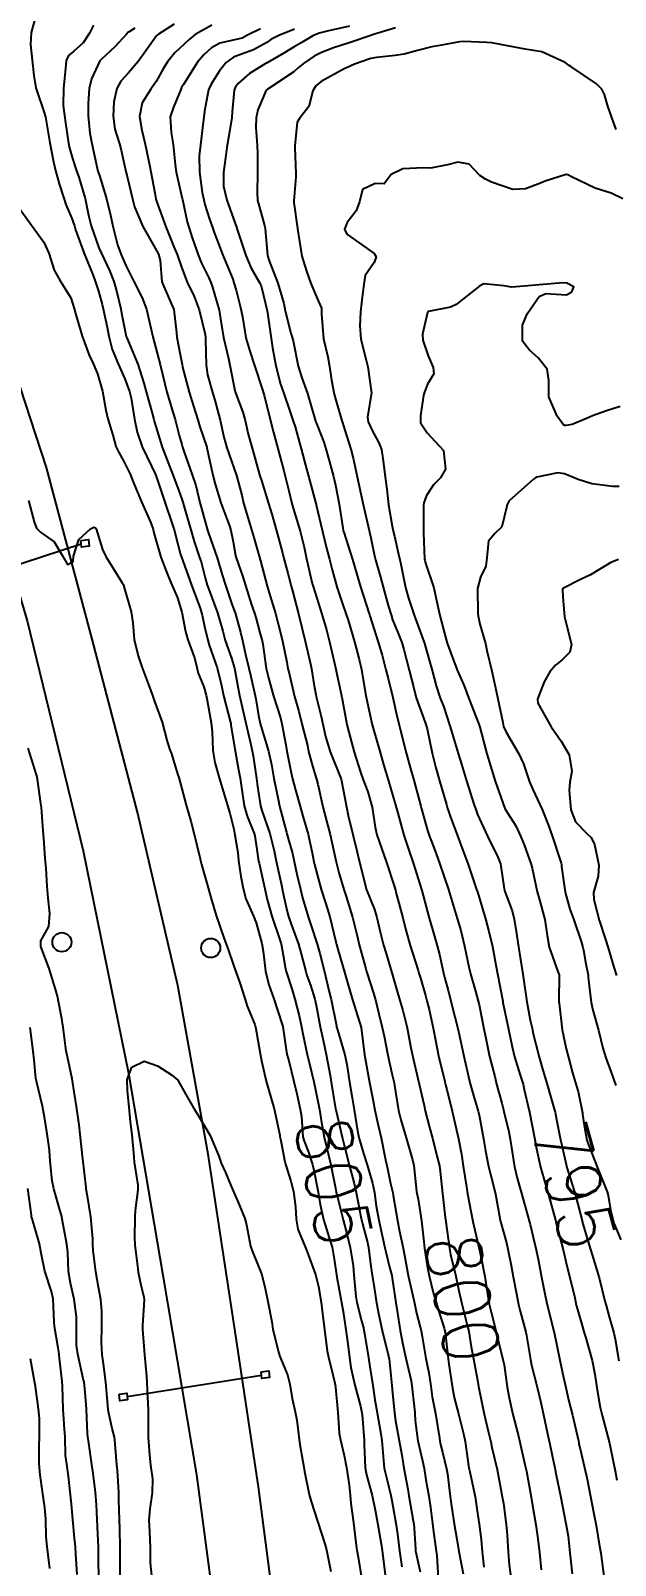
# Model space of a CAD drawing. Header units: metres. Extents: x 307586 to 320046, y 7427249 to 7434250.
# Drawn here: x 319338.3 to 319380.8, y 7428124.2 to 7428235.8 of the extents above; entities that cross this region are included whole.
import ezdxf
from ezdxf.enums import TextEntityAlignment as Align

# ---------------------------------------------------------------- set-up
doc = ezdxf.new("R2010")
doc.units = ezdxf.units.M
doc.header["$MEASUREMENT"] = 0
for name, color, linetype in [('Cotas', 45, 'Continuous'), ('Curvas de Nivel 1m', 11, 'Continuous'), ('Curvas de Nivel 5m', 15, 'Continuous'), ('Linha Férrea', 20, 'Continuous'), ('Portico', 45, 'Continuous'), ('Postes', 20, 'Continuous')]:
    doc.layers.add(name, color=color, linetype=linetype)
doc.styles.add('Style-STANDARD', font='STANDARD.shx')

msp = doc.modelspace()

# ---------------------------------------------------------------- linework, layer by layer
at = {"layer": 'Curvas de Nivel 1m', "flags": 128}
for points, elevation in [([(319342.86, 7428236.15), (319342.57, 7428235.56), (319342.12, 7428234.88), (319341.43, 7428234.26), (319341.05, 7428233.96), (319340.89, 7428233.58), (319340.84, 7428233), (319340.68, 7428231.58), (319340.65, 7428230.32), (319340.75, 7428229.58), (319340.84, 7428229.05), (319341.04, 7428227.57), (319341.09, 7428227.31), (319341.34, 7428226.47), (319341.63, 7428225.57), (319341.79, 7428225.1), (319342.25, 7428223.56), (319342.5, 7428222.35), (319342.7, 7428221.56), (319343.26, 7428219.98), (319343.45, 7428219.55), (319344.02, 7428218.32), (319344.34, 7428217.53), (319344.53, 7428216.84), (319344.86, 7428215.53), (319344.91, 7428215.23), (319345.19, 7428213.77), (319345.24, 7428213.52), (319345.28, 7428213.42), (319346.09, 7428211.51), (319346.52, 7428210.13), (319346.69, 7428209.5), (319347.12, 7428207.95), (319347.25, 7428207.5), (319347.3, 7428207.3), (319347.85, 7428205.49), (319348.34, 7428204.22), (319348.64, 7428203.48), (319349.05, 7428202.39), (319349.28, 7428201.71), (319349.35, 7428201.48), (319349.47, 7428201.04), (319349.93, 7428199.47), (319350.17, 7428198.63), (319350.57, 7428197.46), (319350.68, 7428197.14), (319350.98, 7428195.98), (319351.13, 7428195.45), (319351.21, 7428195.21), (319351.88, 7428193.44), (319352.26, 7428192.11), (319352.44, 7428191.43), (319352.9, 7428190.15), (319353.11, 7428189.43), (319353.38, 7428187.93), (319353.48, 7428187.42), (319353.73, 7428186.28), (319353.92, 7428185.41), (319354.27, 7428183.97), (319354.39, 7428183.41), (319354.46, 7428183.04), (319354.71, 7428181.4), (319354.79, 7428180.81), (319355, 7428179.4), (319355.09, 7428179.08), (319355.67, 7428177.39), (319355.98, 7428176.15), (319356.13, 7428175.39), (319356.54, 7428173.55), (319356.58, 7428173.38), (319356.7, 7428172.79), (319356.95, 7428171.64), (319357.03, 7428171.37), (319357.23, 7428170.82), (319357.75, 7428169.36), (319357.94, 7428168.66), (319358.28, 7428167.36), (319358.37, 7428167.09), (319358.62, 7428166.38), (319358.94, 7428165.35), (319359.04, 7428164.92), (319359.33, 7428163.34), (319359.55, 7428162.37), (319359.77, 7428161.34), (319360.05, 7428159.82), (319360.14, 7428159.33), (319360.45, 7428157.39), (319360.47, 7428157.33), (319360.51, 7428157.12), (319360.92, 7428155.33), (319361.07, 7428154.74), (319361.44, 7428153.32), (319361.79, 7428151.97), (319361.94, 7428151.32), (319362.31, 7428149.42), (319362.33, 7428149.31), (319362.41, 7428149.04), (319362.77, 7428147.68), (319362.85, 7428147.3), (319363.01, 7428145.93), (319363.11, 7428145.3), (319363.25, 7428144.4), (319363.42, 7428143.29), (319363.57, 7428142.52), (319363.83, 7428141.29), (319364.29, 7428139.41), (319364.33, 7428139.28), (319364.34, 7428139.23), (319364.53, 7428137.28), (319364.57, 7428136.98), (319364.73, 7428135.28), (319364.8, 7428134.72), (319365.07, 7428133.27), (319365.27, 7428132.22), (319365.42, 7428131.27), (319365.69, 7428129.75), (319365.78, 7428129.26), (319366.12, 7428127.29), (319366.13, 7428127.26), (319366.15, 7428126.89), (319366.25, 7428125.38), (319366.26, 7428125.26), (319366.59, 7428123.73)], 804), ([(319345.88, 7428235.94), (319345.45, 7428235.67), (319345.37, 7428235.62), (319345.28, 7428235.53), (319344.41, 7428234.57), (319343.42, 7428233.66), (319343.37, 7428233.6), (319343.33, 7428233.55), (319342.72, 7428232.25), (319342.56, 7428231.56), (319342.49, 7428230.46), (319342.49, 7428229.56), (319342.61, 7428228.31), (319342.74, 7428227.56), (319343.14, 7428225.75), (319343.19, 7428225.55), (319343.33, 7428225.15), (319343.82, 7428223.54), (319344.1, 7428222.35), (319344.28, 7428221.54), (319344.61, 7428220.18), (319344.85, 7428219.53), (319344.97, 7428219.25), (319345.24, 7428218.64), (319345.8, 7428217.51), (319346.39, 7428216.34), (319346.71, 7428215.51), (319347.18, 7428213.5), (319347.7, 7428211.49), (319347.87, 7428210.78), (319348.19, 7428209.49), (319348.66, 7428207.94), (319348.8, 7428207.48), (319349.1, 7428206.33), (319349.28, 7428205.67), (319349.33, 7428205.48), (319349.45, 7428205.12), (319350.04, 7428203.47), (319350.29, 7428202.69), (319350.6, 7428201.46), (319351.02, 7428199.89), (319351.15, 7428199.45), (319351.22, 7428199.24), (319351.84, 7428197.44), (319352.22, 7428196.19), (319352.46, 7428195.44), (319352.95, 7428194), (319353.15, 7428193.43), (319353.55, 7428192.04), (319353.69, 7428191.42), (319353.9, 7428190.42), (319354.15, 7428189.41), (319354.29, 7428188.81), (319354.6, 7428187.4), (319354.65, 7428187.18), (319354.86, 7428185.98), (319354.97, 7428185.4), (319355.03, 7428185.22), (319355.58, 7428183.39), (319355.79, 7428182.41), (319355.97, 7428181.39), (319356.27, 7428179.89), (319356.38, 7428179.38), (319356.76, 7428177.94), (319356.88, 7428177.51), (319356.92, 7428177.38), (319357.31, 7428175.94), (319357.44, 7428175.37), (319357.64, 7428174.44), (319357.9, 7428173.36), (319358.06, 7428172.73), (319358.45, 7428171.35), (319358.67, 7428170.68), (319359.11, 7428169.35), (319359.3, 7428168.68), (319359.64, 7428167.34), (319359.97, 7428165.99), (319360.12, 7428165.33), (319360.51, 7428163.41), (319360.53, 7428163.33), (319360.58, 7428163.14), (319361.12, 7428161.32), (319361.27, 7428160.61), (319361.47, 7428159.32), (319361.66, 7428158.18), (319361.8, 7428157.32), (319362.04, 7428155.78), (319362.14, 7428155.31), (319362.48, 7428154.15), (319362.74, 7428153.31), (319363.13, 7428151.98), (319363.27, 7428151.3), (319363.41, 7428150.31), (319363.6, 7428149.29), (319363.74, 7428148.63), (319364.03, 7428147.29), (319364.1, 7428146.99), (319364.38, 7428145.87), (319364.53, 7428145.28), (319364.57, 7428145.08), (319364.84, 7428143.28), (319364.93, 7428142.68), (319365.15, 7428141.27), (319365.33, 7428140.25), (319365.55, 7428139.27), (319365.93, 7428137.61), (319365.99, 7428137.26), (319366.21, 7428135.31), (319366.21, 7428135.26), (319366.24, 7428134.71), (319366.42, 7428133.26), (319366.76, 7428131.81), (319366.88, 7428131.25), (319367.01, 7428130.43), (319367.22, 7428129.24), (319367.35, 7428128.42), (319367.49, 7428127.24), (319367.56, 7428126.65), (319367.77, 7428125.24), (319367.81, 7428124.92), (319367.91, 7428123.23)], 803), ([(319348.73, 7428236.22), (319347.58, 7428235.5), (319347.51, 7428235.45), (319347.45, 7428235.38), (319346.66, 7428234.29), (319346.12, 7428233.52), (319345.41, 7428232.68), (319344.86, 7428232.09), (319344.55, 7428231.54), (319344.34, 7428230.59), (319344.3, 7428229.54), (319344.42, 7428228.6), (319344.75, 7428227.53), (319344.88, 7428227.06), (319345.22, 7428225.52), (319345.33, 7428225.05), (319345.69, 7428223.52), (319345.85, 7428222.96), (319346.45, 7428221.51), (319347.26, 7428220.11), (319347.59, 7428219.5), (319347.7, 7428219.04), (319347.84, 7428217.49), (319348.29, 7428216.42), (319348.69, 7428215.49), (319348.89, 7428213.78), (319348.93, 7428213.48), (319349.17, 7428212.22), (319349.29, 7428211.6), (319349.31, 7428211.48), (319349.34, 7428211.3), (319349.82, 7428209.47), (319350.13, 7428208.47), (319350.45, 7428207.46), (319350.6, 7428206.95), (319351.09, 7428205.49), (319351.11, 7428205.45), (319351.11, 7428205.43), (319351.54, 7428203.45), (319351.7, 7428202.8), (319352.12, 7428201.44), (319352.76, 7428199.69), (319352.84, 7428199.43), (319353, 7428198.59), (319353.17, 7428197.61), (319353.22, 7428197.43), (319353.68, 7428196.12), (319353.91, 7428195.42), (319354.34, 7428194.02), (319354.56, 7428193.41), (319354.65, 7428193.11), (319354.93, 7428192.08), (319355.11, 7428191.4), (319355.16, 7428191.16), (319355.42, 7428189.39), (319355.57, 7428188.71), (319355.95, 7428187.39), (319356.44, 7428185.8), (319356.54, 7428185.38), (319356.83, 7428183.85), (319356.92, 7428183.38), (319357.23, 7428181.8), (319357.33, 7428181.37), (319357.52, 7428180.64), (319357.88, 7428179.36), (319358.08, 7428178.67), (319358.45, 7428177.35), (319358.51, 7428177.11), (319358.74, 7428176), (319358.88, 7428175.35), (319358.93, 7428175.14), (319359.41, 7428173.34), (319359.75, 7428172.28), (319360.04, 7428171.34), (319360.47, 7428169.52), (319360.52, 7428169.33), (319360.65, 7428168.89), (319361.11, 7428167.33), (319361.3, 7428166.65), (319361.68, 7428165.32), (319362.2, 7428163.7), (319362.3, 7428163.31), (319362.56, 7428161.31), (319362.91, 7428159.3), (319363.18, 7428157.96), (319363.3, 7428157.3), (319363.51, 7428156.31), (319363.76, 7428155.29), (319364.07, 7428153.69), (319364.17, 7428153.28), (319364.23, 7428153.06), (319364.45, 7428151.97), (319364.6, 7428151.28), (319364.64, 7428151.08), (319364.95, 7428149.27), (319365.08, 7428148.6), (319365.35, 7428147.27), (319365.57, 7428146.08), (319365.73, 7428145.27), (319366.13, 7428143.48), (319366.18, 7428143.26), (319366.34, 7428142.53), (319366.6, 7428141.53), (319366.67, 7428141.25), (319366.73, 7428140.84), (319367.01, 7428139.25), (319367.23, 7428138.19), (319367.36, 7428137.24), (319367.47, 7428136.45), (319367.7, 7428135.24), (319368, 7428133.46), (319368.03, 7428133.23), (319368.06, 7428133.08), (319368.21, 7428132.44), (319368.5, 7428131.23), (319368.57, 7428130.86), (319368.78, 7428129.22), (319368.88, 7428128.51), (319369.07, 7428127.22), (319369.25, 7428126.11), (319369.41, 7428125.22), (319369.73, 7428123.59)], 802), ([(319351.46, 7428236.16), (319350.26, 7428235.47), (319349.81, 7428235.11), (319349.44, 7428234.77), (319348.77, 7428234.15), (319348.23, 7428233.49), (319347.93, 7428232.98), (319347.41, 7428232.05), (319347.04, 7428231.51), (319346.4, 7428230.5), (319346.21, 7428229.52), (319346.38, 7428228.52), (319346.62, 7428227.51), (319346.95, 7428225.89), (319347.03, 7428225.5), (319347.31, 7428223.97), (319347.4, 7428223.5), (319347.45, 7428223.35), (319348.11, 7428221.49), (319348.71, 7428220.04), (319348.94, 7428219.48), (319349.24, 7428218.64), (319349.54, 7428217.78), (319349.68, 7428217.47), (319350.19, 7428216.43), (319350.55, 7428215.46), (319350.97, 7428213.67), (319351, 7428213.45), (319351.01, 7428213.28), (319351.04, 7428211.45), (319351.15, 7428210.75), (319351.51, 7428209.45), (319351.68, 7428208.89), (319352.07, 7428207.44), (319352.34, 7428206.2), (319352.55, 7428205.44), (319353.07, 7428203.98), (319353.25, 7428203.43), (319353.63, 7428202), (319353.77, 7428201.42), (319354.08, 7428200.36), (319354.37, 7428199.41), (319354.51, 7428198.91), (319354.94, 7428197.4), (319354.95, 7428197.36), (319354.99, 7428197.22), (319355.49, 7428195.39), (319355.71, 7428194.64), (319356.08, 7428193.39), (319356.51, 7428191.8), (319356.6, 7428191.38), (319356.9, 7428189.86), (319356.99, 7428189.38), (319357.02, 7428189.25), (319357.47, 7428187.37), (319357.77, 7428186.28), (319358.01, 7428185.36), (319358.4, 7428183.79), (319358.49, 7428183.35), (319358.55, 7428183.09), (319358.81, 7428182.22), (319359.07, 7428181.35), (319359.16, 7428180.98), (319359.52, 7428179.34), (319359.79, 7428178.31), (319360.05, 7428177.34), (319360.42, 7428175.65), (319360.5, 7428175.33), (319360.72, 7428174.48), (319361.05, 7428173.33), (319361.21, 7428172.82), (319361.68, 7428171.32), (319362.01, 7428169.97), (319362.16, 7428169.31), (319362.64, 7428167.56), (319362.69, 7428167.36), (319362.71, 7428167.31), (319363.18, 7428165.87), (319363.34, 7428165.3), (319363.6, 7428164.3), (319363.84, 7428163.29), (319363.97, 7428162.68), (319364.25, 7428161.28), (319364.54, 7428159.95), (319364.7, 7428159.28), (319364.73, 7428159.08), (319365.03, 7428157.27), (319365.19, 7428156.59), (319365.58, 7428155.27), (319366.04, 7428153.69), (319366.13, 7428153.26), (319366.33, 7428151.37), (319366.35, 7428151.26), (319366.44, 7428150.82), (319366.69, 7428149.26), (319366.87, 7428147.72), (319366.92, 7428147.25), (319367.11, 7428145.98), (319367.25, 7428145.25), (319367.55, 7428144.05), (319367.78, 7428143.24), (319367.91, 7428142.8), (319368.33, 7428141.44), (319368.39, 7428141.23), (319368.4, 7428141.15), (319368.64, 7428139.23), (319368.69, 7428138.82), (319368.91, 7428137.22), (319369.07, 7428136.42), (319369.38, 7428135.22), (319369.77, 7428133.68), (319369.86, 7428133.21), (319370.14, 7428131.27), (319370.15, 7428131.21), (319370.2, 7428131), (319370.58, 7428129.2), (319370.79, 7428127.83), (319370.88, 7428127.2), (319371.03, 7428126.08), (319371.11, 7428125.2), (319371.22, 7428124.08)], 801), ([(319361.46, 7428236.08), (319359.83, 7428235.72), (319359.46, 7428235.63), (319359.25, 7428235.56), (319358.8, 7428235.37), (319357.94, 7428234.88), (319357.44, 7428234.58), (319356.7, 7428234.12), (319355.48, 7428233.41), (319355.42, 7428233.38), (319354.2, 7428232.64), (319353.41, 7428231.94), (319353.18, 7428231.66), (319353.09, 7428231.43), (319352.95, 7428229.86), (319352.91, 7428229.43), (319352.7, 7428228.1), (319352.58, 7428227.44), (319352.43, 7428226.35), (319352.32, 7428225.44), (319352.31, 7428224.44), (319352.54, 7428223.44), (319353.25, 7428221.46), (319353.27, 7428221.43), (319353.28, 7428221.38), (319353.94, 7428219.42), (319354.32, 7428218.49), (319354.95, 7428217.4), (319355.04, 7428217.21), (319355.22, 7428216.5), (319355.47, 7428215.4), (319355.53, 7428215.08), (319355.78, 7428213.39), (319355.87, 7428212.69), (319356.11, 7428211.39), (319356.46, 7428210.07), (319356.68, 7428209.38), (319357.12, 7428208.1), (319357.38, 7428207.38), (319357.52, 7428206.97), (319357.95, 7428205.37), (319358.26, 7428204.18), (319358.48, 7428203.37), (319359.02, 7428201.39), (319359.03, 7428201.36), (319359.04, 7428201.29), (319359.49, 7428199.35), (319359.78, 7428198.13), (319360.01, 7428197.34), (319360.21, 7428196.57), (319360.54, 7428195.34), (319360.95, 7428194.09), (319361.22, 7428193.33), (319361.36, 7428192.9), (319361.82, 7428191.32), (319362.17, 7428190.05), (319362.33, 7428189.32), (319362.63, 7428187.56), (319362.68, 7428187.31), (319362.86, 7428186.41), (319363.06, 7428185.51), (319363.11, 7428185.31), (319363.2, 7428184.95), (319363.69, 7428183.3), (319363.94, 7428182.42), (319364.27, 7428181.29), (319364.78, 7428179.56), (319364.86, 7428179.28), (319364.9, 7428179.15), (319365.41, 7428177.27), (319365.74, 7428176.27), (319366.09, 7428175.27), (319366.7, 7428173.32), (319366.72, 7428173.26), (319367.13, 7428171.7), (319367.26, 7428171.25), (319367.49, 7428170.42), (319367.84, 7428169.24), (319368.01, 7428168.61), (319368.3, 7428167.24), (319368.36, 7428166.96), (319368.62, 7428165.98), (319368.83, 7428165.23), (319368.9, 7428164.93), (319369.34, 7428163.22), (319369.56, 7428162.23), (319369.77, 7428161.22), (319370.13, 7428159.62), (319370.23, 7428159.21), (319370.52, 7428158.19), (319370.8, 7428157.21), (319370.9, 7428156.81), (319371.19, 7428155.2), (319371.34, 7428154.34), (319371.57, 7428153.2), (319371.94, 7428151.7), (319372.06, 7428151.19), (319372.41, 7428149.29), (319372.44, 7428149.19), (319372.86, 7428147.64), (319372.97, 7428147.18), (319373.2, 7428146), (319373.36, 7428145.18), (319373.59, 7428143.94), (319373.73, 7428143.17), (319373.85, 7428142.68), (319374.27, 7428141.16), (319374.32, 7428140.91), (319374.6, 7428139.16), (319374.68, 7428138.76), (319375.1, 7428137.15), (319375.37, 7428136.04), (319375.56, 7428135.15), (319375.93, 7428133.44), (319376, 7428133.14), (319376.21, 7428132.08), (319376.37, 7428131.3), (319376.4, 7428131.14), (319376.46, 7428130.88), (319376.82, 7428129.13), (319377.04, 7428128), (319377.21, 7428127.12), (319377.34, 7428126.32), (319377.48, 7428125.12), (319377.64, 7428123.59)], 798), ([(319364.8, 7428235.96), (319363.46, 7428235.54), (319363.28, 7428235.49), (319362.79, 7428235.32), (319361.79, 7428234.99), (319361.45, 7428234.87), (319360.29, 7428234.5), (319359.44, 7428234.17), (319358.9, 7428233.89), (319358.12, 7428233.37), (319357.74, 7428233.05), (319357.42, 7428232.77), (319355.47, 7428231.48), (319355.4, 7428231.43), (319354.8, 7428229.99), (319354.69, 7428229.41), (319354.67, 7428228.71), (319354.75, 7428227.41), (319354.77, 7428226.83), (319354.79, 7428225.41), (319354.75, 7428223.97), (319354.78, 7428223.41), (319354.89, 7428223), (319355.28, 7428221.58), (319355.33, 7428221.4), (319355.34, 7428221.35), (319355.51, 7428219.4), (319355.62, 7428219.03), (319356.26, 7428217.39), (319356.68, 7428215.92), (319356.8, 7428215.38), (319357.19, 7428213.77), (319357.31, 7428213.38), (319357.36, 7428213.2), (319357.74, 7428211.37), (319358.01, 7428210.51), (319358.41, 7428209.37), (319358.95, 7428207.53), (319359, 7428207.36), (319359.11, 7428207.07), (319359.59, 7428205.84), (319359.75, 7428205.35), (319360.02, 7428204.41), (319360.3, 7428203.34), (319360.45, 7428202.73), (319360.71, 7428201.33), (319361.01, 7428199.44), (319361.03, 7428199.33), (319361.04, 7428199.3), (319361.69, 7428197.32), (319361.98, 7428196.32), (319362.27, 7428195.32), (319362.89, 7428193.36), (319362.91, 7428193.31), (319362.94, 7428193.21), (319363.39, 7428191.76), (319363.54, 7428191.3), (319363.83, 7428190.37), (319364.11, 7428189.29), (319364.26, 7428188.66), (319364.6, 7428187.28), (319364.65, 7428187.06), (319364.86, 7428186.17), (319365.07, 7428185.28), (319365.14, 7428184.99), (319365.57, 7428183.27), (319365.88, 7428182.21), (319366.14, 7428181.27), (319366.65, 7428179.39), (319366.68, 7428179.26), (319366.77, 7428178.93), (319367.14, 7428177.63), (319367.26, 7428177.25), (319367.67, 7428176.18), (319368, 7428175.24), (319368.67, 7428173.26), (319368.68, 7428173.23), (319368.69, 7428173.22), (319368.7, 7428173.16), (319369.29, 7428171.22), (319369.54, 7428170.35), (319369.82, 7428169.22), (319370.14, 7428167.72), (319370.26, 7428167.21), (319370.62, 7428165.93), (319370.82, 7428165.21), (319370.88, 7428164.94), (319371.21, 7428163.2), (319371.38, 7428162.4), (319371.64, 7428161.2), (319372.01, 7428159.73), (319372.15, 7428159.19), (319372.52, 7428157.81), (319372.65, 7428157.32), (319372.68, 7428157.19), (319373.03, 7428155.72), (319373.14, 7428155.18), (319373.26, 7428154.4), (319373.46, 7428153.18), (319373.64, 7428152.36), (319373.98, 7428151.17), (319374.42, 7428149.6), (319374.54, 7428149.16), (319374.59, 7428148.98), (319375.02, 7428147.15), (319375.19, 7428146.35), (319375.42, 7428145.15), (319375.67, 7428143.83), (319375.82, 7428143.15), (319376.32, 7428141.14), (319376.74, 7428139.13), (319377.02, 7428137.87), (319377.17, 7428137.13), (319377.38, 7428136.24), (319377.65, 7428135.12), (319378.09, 7428133.25), (319378.12, 7428133.11), (319378.13, 7428133.02), (319378.22, 7428132.68), (319378.59, 7428131.11), (319378.7, 7428130.6), (319378.99, 7428129.1), (319379.19, 7428128.07), (319379.37, 7428127.1), (319379.63, 7428125.6), (319379.71, 7428125.09), (319379.97, 7428123.23)], 797), ([(319357.46, 7428235.86), (319356.32, 7428235.4), (319355.75, 7428235.1), (319355.45, 7428234.9), (319354.49, 7428234.36), (319353.43, 7428233.98), (319353.03, 7428233.83), (319352.51, 7428233.44), (319352.03, 7428232.83), (319351.41, 7428231.87), (319351.23, 7428231.45), (319350.94, 7428229.9), (319350.88, 7428229.46), (319350.82, 7428228.91), (319350.63, 7428227.46), (319350.54, 7428226.66), (319350.56, 7428225.46), (319350.76, 7428224), (319350.87, 7428223.46), (319350.96, 7428223.11), (319351.29, 7428222.06), (319351.5, 7428221.45), (319351.63, 7428221.09), (319352.25, 7428219.44), (319352.98, 7428217.69), (319353.07, 7428217.43), (319353.23, 7428216.89), (319353.52, 7428215.73), (319353.6, 7428215.42), (319353.68, 7428214.95), (319353.92, 7428213.42), (319354.22, 7428212.46), (319354.57, 7428211.41), (319355.14, 7428209.66), (319355.22, 7428209.4), (319355.26, 7428209.27), (319355.73, 7428207.39), (319355.95, 7428206.55), (319356.25, 7428205.39), (319356.69, 7428203.76), (319356.79, 7428203.38), (319357.05, 7428202.3), (319357.28, 7428201.38), (319357.37, 7428201.04), (319357.88, 7428199.37), (319358.16, 7428198.21), (319358.35, 7428197.37), (319358.76, 7428195.57), (319358.82, 7428195.36), (319358.97, 7428194.9), (319359.46, 7428193.35), (319359.79, 7428192.2), (319360.01, 7428191.34), (319360.35, 7428189.88), (319360.47, 7428189.34), (319360.55, 7428188.99), (319360.87, 7428187.42), (319360.89, 7428187.33), (319360.9, 7428187.31), (319361.28, 7428185.33), (319361.41, 7428184.76), (319361.79, 7428183.32), (319362.26, 7428181.86), (319362.46, 7428181.31), (319362.79, 7428180.43), (319363.1, 7428179.31), (319363.33, 7428177.87), (319363.45, 7428177.3), (319363.78, 7428176.33), (319364.16, 7428175.29), (319364.71, 7428173.6), (319364.8, 7428173.28), (319364.84, 7428173.14), (319365.34, 7428171.27), (319365.56, 7428170.38), (319365.86, 7428169.27), (319366.45, 7428167.45), (319366.51, 7428167.26), (319366.63, 7428166.88), (319366.98, 7428165.62), (319367.08, 7428165.25), (319367.24, 7428164.62), (319367.53, 7428163.25), (319367.7, 7428162.37), (319367.93, 7428161.24), (319368.38, 7428159.38), (319368.42, 7428159.23), (319368.44, 7428159.14), (319368.53, 7428158.8), (319368.91, 7428157.23), (319369.04, 7428156.69), (319369.39, 7428155.22), (319369.61, 7428154.09), (319369.73, 7428153.22), (319369.95, 7428151.71), (319370.03, 7428151.21), (319370.41, 7428149.21), (319370.88, 7428147.21), (319371.03, 7428146.56), (319371.3, 7428145.2), (319371.47, 7428144.08), (319371.62, 7428143.2), (319371.75, 7428142.61), (319372.11, 7428141.18), (319372.31, 7428140.36), (319372.61, 7428139.18), (319372.69, 7428138.78), (319372.92, 7428137.17), (319373.05, 7428136.39), (319373.32, 7428135.17), (319373.71, 7428133.69), (319373.84, 7428133.16), (319374.21, 7428131.53), (319374.29, 7428131.16), (319374.31, 7428131.06), (319374.66, 7428129.16), (319374.76, 7428128.56), (319375, 7428127.15), (319375.15, 7428126.14), (319375.27, 7428125.15), (319375.38, 7428123.88)], 799), ([(319380.83, 7428228.56), (319380.64, 7428229.1), (319380.24, 7428230.26), (319379.98, 7428231.11), (319379.79, 7428231.5), (319379.41, 7428231.89), (319377.55, 7428233.14), (319377.42, 7428233.23), (319377.13, 7428233.44), (319375.44, 7428234.21), (319374.22, 7428234.4), (319373.44, 7428234.55), (319371.79, 7428234.86), (319371.45, 7428234.89), (319369.73, 7428234.96), (319369.45, 7428234.93), (319368.02, 7428234.68), (319367.44, 7428234.58), (319366.4, 7428234.31), (319365.43, 7428234.05), (319364.79, 7428233.94), (319363.43, 7428233.8), (319363.02, 7428233.73), (319361.82, 7428233.33), (319361.56, 7428233.19), (319361.42, 7428233.12), (319361.07, 7428232.98), (319359.41, 7428232.07), (319359.02, 7428231.75), (319358.81, 7428231.37), (319358.5, 7428230.25), (319357.83, 7428229.38), (319357.65, 7428229.1), (319357.5, 7428227.38), (319357.5, 7428227.23), (319357.57, 7428225.38), (319357.57, 7428225.14), (319357.41, 7428223.38), (319357.42, 7428223.26), (319357.69, 7428221.38), (319357.76, 7428220.89), (319358.01, 7428219.37), (319358.33, 7428218.28), (319358.66, 7428217.37), (319359.22, 7428216.06), (319359.43, 7428215.58), (319359.43, 7428215.36), (319359.42, 7428215.15), (319359.58, 7428213.35), (319359.88, 7428212.05), (319360.01, 7428211.35), (319360.16, 7428210.34), (319360.35, 7428209.34), (319360.51, 7428208.72), (319360.92, 7428207.33), (319360.97, 7428207.19), (319361.11, 7428206.8), (319361.57, 7428205.33), (319361.73, 7428204.68), (319362.03, 7428203.32), (319362.28, 7428202.08), (319362.45, 7428201.32), (319362.9, 7428199.43), (319362.92, 7428199.31), (319363.01, 7428198.9), (319363.28, 7428197.59), (319363.36, 7428197.3), (319363.71, 7428196.03), (319363.9, 7428195.3), (319364.27, 7428193.98), (319364.48, 7428193.29), (319364.59, 7428192.94), (319364.93, 7428192.12), (319365.26, 7428191.28), (319365.42, 7428190.77), (319365.8, 7428189.27), (319366.1, 7428188.05), (319366.31, 7428187.27), (319366.86, 7428185.73), (319366.99, 7428185.4), (319367.04, 7428185.26), (319367.1, 7428185.01), (319367.46, 7428183.25), (319367.74, 7428182.18), (319368.01, 7428181.24), (319368.51, 7428179.5), (319368.58, 7428179.23), (319368.63, 7428179.09), (319368.77, 7428178.67), (319369.3, 7428177.22), (319369.65, 7428176.31), (319370.06, 7428175.22), (319370.7, 7428173.33), (319370.74, 7428173.21), (319370.76, 7428173.15), (319371.33, 7428171.2), (319371.59, 7428170.28), (319371.85, 7428169.2), (319372.12, 7428167.71), (319372.22, 7428167.19), (319372.59, 7428165.22), (319372.6, 7428165.19), (319372.61, 7428165.11), (319373.01, 7428163.18), (319373.28, 7428161.89), (319373.46, 7428161.18), (319373.87, 7428159.84), (319374.07, 7428159.17), (319374.16, 7428158.8), (319374.51, 7428157.24), (319374.53, 7428157.16), (319374.54, 7428157.14), (319374.92, 7428155.16), (319375.02, 7428154.61), (319375.34, 7428153.15), (319375.71, 7428151.89), (319375.93, 7428151.15), (319376.42, 7428149.29), (319376.45, 7428149.14), (319376.87, 7428147.6), (319376.98, 7428147.13), (319377.25, 7428145.99), (319377.47, 7428145.12), (319377.82, 7428143.65), (319377.94, 7428143.12), (319378.02, 7428142.8), (319378.33, 7428141.71), (319378.51, 7428141.11), (319378.61, 7428140.81), (319379.09, 7428139.1), (319379.28, 7428138.11), (319379.43, 7428137.1), (319379.67, 7428135.68), (319379.81, 7428135.09), (319380.23, 7428133.56), (319380.35, 7428133.09), (319380.67, 7428131.54), (319380.75, 7428131.08), (319380.88, 7428130.39)], 796), ([(319337.3, 7428223.1), (319338.37, 7428221.61), (319339.26, 7428220.37), (319339.61, 7428219.59), (319340, 7428218.35), (319340.45, 7428217.58), (319341.21, 7428216.34), (319341.47, 7428215.57), (319341.57, 7428215.2), (319342.04, 7428213.56), (319342.56, 7428212.17), (319342.83, 7428211.55), (319343.15, 7428210.82), (319343.53, 7428209.54), (319343.76, 7428208.18), (319343.9, 7428207.54), (319344.27, 7428206.36), (319344.5, 7428205.53), (319344.68, 7428205.13), (319345.07, 7428204.43), (319345.52, 7428203.52), (319345.85, 7428202.72), (319346.35, 7428201.51), (319347.02, 7428199.99), (319347.2, 7428199.5), (319347.26, 7428199.25), (319347.75, 7428197.49), (319348.23, 7428196.23), (319348.56, 7428195.48), (319348.96, 7428194.52), (319349.28, 7428193.48), (319349.55, 7428192.09), (319349.72, 7428191.47), (319350.2, 7428190.16), (319350.38, 7428189.46), (319350.48, 7428189.05), (319350.88, 7428188.07), (319351.05, 7428187.45), (319351.1, 7428187.22), (319351.42, 7428185.44), (319351.49, 7428184.8), (319351.54, 7428183.44), (319351.68, 7428182.57), (319351.99, 7428181.44), (319352.53, 7428179.68), (319352.61, 7428179.43), (319352.77, 7428178.89), (319353.05, 7428177.72), (319353.12, 7428177.42), (319353.34, 7428176.02), (319353.41, 7428175.42), (319353.58, 7428174.28), (319353.74, 7428173.41), (319353.94, 7428172.65), (319354.48, 7428171.4), (319354.68, 7428170.9), (319355.09, 7428169.4), (319355.18, 7428168.86), (319355.36, 7428167.39), (319355.61, 7428166.41), (319355.96, 7428165.39), (319356.58, 7428163.51), (319356.61, 7428163.38), (319356.86, 7428161.67), (319356.92, 7428161.37), (319357.05, 7428160.88), (319357.43, 7428159.37), (319357.64, 7428158.48), (319357.89, 7428157.36), (319357.97, 7428156.82), (319358.08, 7428155.36), (319358.16, 7428155.03), (319358.48, 7428154.23), (319358.77, 7428153.35), (319358.87, 7428152.93), (319359.18, 7428151.34), (319359.34, 7428150.43), (319359.57, 7428149.34), (319360.11, 7428147.62), (319360.2, 7428147.33), (319360.38, 7428146.32), (319360.52, 7428145.33), (319360.55, 7428145.15), (319360.88, 7428143.32), (319361.01, 7428142.65), (319361.2, 7428141.32), (319361.33, 7428140.3), (319361.46, 7428139.31), (319361.57, 7428138.6), (319361.86, 7428137.31), (319362.25, 7428135.77), (319362.36, 7428135.3), (319362.38, 7428135.16), (319362.52, 7428133.3), (319362.53, 7428132.98), (319362.61, 7428131.3), (319362.7, 7428130.79), (319363.1, 7428129.29), (319363.36, 7428128.09), (319363.5, 7428127.29), (319363.79, 7428125.62), (319363.84, 7428125.28), (319364.07, 7428123.32)], 806), ([(319381.13, 7428208.43), (319380.12, 7428208.11), (319379.12, 7428207.75), (319378.67, 7428207.57), (319377.64, 7428207.13), (319377.2, 7428207.05), (319377.11, 7428207.06), (319376.98, 7428207.14), (319376.54, 7428207.73), (319375.94, 7428209.15), (319375.95, 7428210.36), (319375.81, 7428211.15), (319375.17, 7428211.98), (319374.53, 7428212.52), (319374.04, 7428213.18), (319374.02, 7428214.36), (319374.36, 7428215.17), (319375.23, 7428216.44), (319375.72, 7428216.66), (319377.23, 7428216.55), (319377.61, 7428216.76), (319377.76, 7428217.13), (319377.24, 7428217.4), (319376.96, 7428217.42), (319375.23, 7428217.29), (319374.15, 7428217.18), (319373.23, 7428217.1), (319372.67, 7428217.2), (319371.23, 7428217.35), (319370.92, 7428217.21), (319369.22, 7428215.85), (319368.8, 7428215.66), (319367.21, 7428215.34), (319367.16, 7428215.31), (319367.14, 7428215.26), (319366.76, 7428213.7), (319366.78, 7428213.26), (319367.17, 7428212.12), (319367.55, 7428211.26), (319367.6, 7428210.81), (319367.14, 7428210.05), (319366.91, 7428209.49), (319366.85, 7428209.26), (319366.61, 7428207.77), (319366.63, 7428207.26), (319367.11, 7428206.52), (319368.28, 7428205.25), (319368.44, 7428203.87), (319368.07, 7428203.25), (319367.57, 7428202.75), (319367.05, 7428201.97), (319366.87, 7428201.44), (319366.85, 7428201.26), (319366.84, 7428199.43), (319366.85, 7428199.26), (319366.91, 7428197.34), (319366.93, 7428197.26), (319366.99, 7428197.05), (319367.58, 7428195.25), (319367.77, 7428194.45), (319368.02, 7428193.25), (319368.4, 7428191.78), (319368.56, 7428191.24), (319368.91, 7428190.24), (319369.32, 7428189.23), (319369.79, 7428188.13), (319370.14, 7428187.22), (319370.85, 7428185.35), (319370.91, 7428185.21), (319370.93, 7428185.13), (319371.45, 7428183.2), (319371.71, 7428182.31), (319372.05, 7428181.2), (319372.74, 7428179.22), (319372.75, 7428179.19), (319372.77, 7428179.16), (319373.54, 7428177.96), (319373.92, 7428177.17), (319374.15, 7428176.57), (319374.66, 7428175.16), (319374.73, 7428174.88), (319375.1, 7428173.16), (319375.26, 7428172.59), (319375.65, 7428171.15), (319375.83, 7428169.99), (319375.97, 7428169.15), (319376.63, 7428167.3), (319376.68, 7428167.19), (319376.69, 7428167.14), (319376.68, 7428165.21), (319376.68, 7428165.14), (319376.69, 7428165.06), (319376.92, 7428163.13), (319377.19, 7428161.76), (319377.36, 7428161.13), (319377.67, 7428160), (319377.94, 7428159.12), (319378.07, 7428158.66), (319378.38, 7428157.11), (319378.39, 7428156.99), (319378.5, 7428156.21), (319378.71, 7428155.11), (319378.82, 7428154.78), (319379.49, 7428153.1), (319380.18, 7428151.36), (319380.26, 7428151.09), (319380.43, 7428150.06), (319380.67, 7428149.09), (319381.17, 7428147.86)], 794), ([(319381.06, 7428202.63), (319380.58, 7428202.61), (319379.06, 7428202.81), (319378.07, 7428203.13), (319377.07, 7428203.54), (319376.59, 7428203.62), (319375.06, 7428203.29), (319374.97, 7428203.26), (319374.82, 7428203.16), (319373.05, 7428201.59), (319372.91, 7428201.32), (319372.89, 7428201.19), (319372.53, 7428199.68), (319372.03, 7428199.2), (319371.56, 7428198.65), (319371.42, 7428197.21), (319371.36, 7428196.83), (319370.98, 7428196.04), (319370.75, 7428195.21), (319370.78, 7428193.38), (319370.81, 7428193.21), (319370.83, 7428193.1), (319370.94, 7428192.62), (319371.33, 7428191.21), (319371.43, 7428190.69), (319371.81, 7428189.2), (319372.08, 7428188), (319372.24, 7428187.2), (319372.59, 7428185.46), (319372.66, 7428185.19), (319372.85, 7428184.76), (319373.77, 7428183.18), (319374.1, 7428182.46), (319374.55, 7428181.16), (319374.79, 7428180.6), (319375.45, 7428179.15), (319375.92, 7428177.99), (319376.22, 7428177.15), (319376.74, 7428175.54), (319376.84, 7428175.24), (319376.86, 7428175.14), (319376.86, 7428175), (319377.13, 7428173.13), (319377.48, 7428171.91), (319377.76, 7428171.12), (319378.31, 7428169.47), (319378.41, 7428169.11), (319378.46, 7428168.92), (319378.64, 7428167.92), (319378.79, 7428167.11), (319378.81, 7428166.93), (319379.03, 7428165.11), (319379.15, 7428164.56), (319379.54, 7428163.1), (319379.86, 7428161.81), (319380.08, 7428161.09), (319380.54, 7428159.84), (319380.82, 7428159.09)], 793), ([(319338.15, 7428201.61), (319338.56, 7428200.06), (319338.73, 7428199.6), (319339.01, 7428199.31), (319340.02, 7428198.6), (319340.62, 7428197.58), (319340.98, 7428196.95), (319341.39, 7428197.17), (319341.42, 7428197.57), (319341.79, 7428198.77), (319342.64, 7428199.55), (319342.9, 7428199.66), (319343.01, 7428199.61), (319343.05, 7428199.55), (319343.51, 7428198.05), (319343.76, 7428197.54), (319344.96, 7428195.62), (319345.01, 7428195.52), (319345.04, 7428195.44), (319345.6, 7428193.51), (319345.73, 7428192.72), (319345.83, 7428191.51), (319346.1, 7428190.31), (319346.37, 7428189.51), (319346.88, 7428188.17), (319347.12, 7428187.5), (319347.28, 7428187.08), (319347.85, 7428185.49), (319348.22, 7428184.1), (319348.41, 7428183.48), (319348.52, 7428183.18), (319348.81, 7428182.29), (319349, 7428181.66), (319349.06, 7428181.47), (319349.17, 7428181.1), (319349.6, 7428179.46), (319349.93, 7428178.29), (319350.16, 7428177.46), (319350.61, 7428175.57), (319350.64, 7428175.45), (319350.72, 7428175.15), (319351.2, 7428173.45), (319351.38, 7428172.76), (319351.78, 7428171.44), (319352.35, 7428169.74), (319352.47, 7428169.43), (319352.65, 7428168.96), (319353.04, 7428167.82), (319353.17, 7428167.42), (319353.49, 7428166.55), (319353.87, 7428165.41), (319354.03, 7428164.85), (319354.58, 7428163.52), (319354.62, 7428163.4), (319354.63, 7428163.35), (319354.98, 7428161.4), (319355.08, 7428160.87), (319355.4, 7428159.39), (319355.78, 7428158.13), (319355.99, 7428157.39), (319356.39, 7428155.47), (319356.41, 7428155.38), (319356.48, 7428155.09), (319356.75, 7428153.66), (319356.82, 7428153.37), (319357.21, 7428152.12), (319357.39, 7428151.37), (319357.53, 7428150.26), (319357.58, 7428149.36), (319357.7, 7428148.65), (319358.23, 7428147.35), (319358.39, 7428146.99), (319358.99, 7428145.34), (319359.21, 7428144.48), (319359.4, 7428143.34), (319359.55, 7428142.11), (319359.65, 7428141.34), (319359.85, 7428139.78), (319359.93, 7428139.33), (319360.28, 7428137.97), (319360.39, 7428137.45), (319360.42, 7428137.33), (319360.45, 7428137.15), (319360.62, 7428135.32), (319360.72, 7428133.81), (319360.8, 7428133.32), (319361.08, 7428132.19), (319361.24, 7428131.31), (319361.45, 7428130.04), (319361.51, 7428129.31), (319361.56, 7428128.7), (319361.76, 7428127.31), (319361.98, 7428125.45), (319362, 7428125.3), (319362.02, 7428125.2), (319362.12, 7428124.65), (319362.34, 7428123.3)], 807), ([(319381, 7428197.31), (319380.44, 7428197.1), (319378.98, 7428196.19), (319378.25, 7428195.86), (319376.97, 7428195.22), (319376.93, 7428195.18), (319376.93, 7428195.14), (319376.96, 7428194.6), (319377.09, 7428193.14), (319377.13, 7428192.95), (319377.59, 7428191.13), (319377.48, 7428190.57), (319376.91, 7428190.03), (319376.42, 7428189.63), (319376.02, 7428189.15), (319375.61, 7428188.43), (319375.13, 7428187.16), (319375.15, 7428186.88), (319376.12, 7428185.15), (319376.84, 7428184.12), (319377.42, 7428183.13), (319377.62, 7428181.94), (319377.48, 7428181.13), (319377.41, 7428180.52), (319377.54, 7428179.13), (319377.89, 7428178.25), (319378.76, 7428177.36), (319379.01, 7428177.11), (319379.26, 7428176.59), (319379.58, 7428175.1), (319379.52, 7428174.3), (319379.19, 7428173.11), (319379.21, 7428172.6), (319379.61, 7428171.1), (319380.07, 7428169.69), (319380.25, 7428169.09), (319380.64, 7428167.77), (319380.86, 7428167.09)], 792), ([(319344.8, 7428123.51), (319344.8, 7428124.83), (319344.81, 7428125.51), (319344.78, 7428126.87), (319344.76, 7428127.51), (319344.71, 7428128.98), (319344.7, 7428129.51), (319344.61, 7428131.1), (319344.57, 7428131.52), (319344.42, 7428133.32), (319344.39, 7428133.52), (319344.23, 7428134.16), (319343.98, 7428135.26), (319343.94, 7428135.52), (319343.91, 7428135.86), (319343.76, 7428137.53), (319343.6, 7428138.85), (319343.5, 7428139.53), (319343.44, 7428140.4), (319343.47, 7428141.53), (319343.48, 7428142.67), (319343.4, 7428143.53), (319343.24, 7428144.43), (319343.04, 7428145.54), (319342.84, 7428147.09), (319342.81, 7428147.54), (319342.81, 7428147.95), (319342.67, 7428149.55), (319342.44, 7428151.05), (319342.34, 7428151.55), (319342.33, 7428151.67), (319342.11, 7428153.55), (319342.06, 7428153.96), (319341.9, 7428155.56), (319341.82, 7428156.23), (319341.62, 7428157.56), (319341.47, 7428158.62), (319341.32, 7428159.56), (319340.97, 7428161.16), (319340.88, 7428161.57), (319340.63, 7428163.52), (319340.62, 7428163.57), (319340.59, 7428163.82), (319340.24, 7428165.57), (319340.1, 7428166.08), (319339.64, 7428167.58), (319339.03, 7428169.2), (319339.04, 7428169.59), (319339.62, 7428170.63), (319339.7, 7428171.58), (319339.58, 7428172.69), (319339.51, 7428173.58), (319339.42, 7428174.87), (319339.36, 7428175.58), (319339.26, 7428177.07), (319339.22, 7428177.59), (319339.08, 7428179.28), (319339.04, 7428179.59), (319338.8, 7428181.34), (319338.75, 7428181.6), (319338.73, 7428181.67), (319338.11, 7428183.61)], 807), ([(319343.25, 7428123.53), (319343.23, 7428124.41), (319343.22, 7428125.53), (319343.17, 7428126.5), (319343.12, 7428127.53), (319343.08, 7428128.61), (319343, 7428129.53), (319342.84, 7428130.89), (319342.75, 7428131.53), (319342.5, 7428133.25), (319342.46, 7428133.54), (319342.44, 7428133.76), (319342.36, 7428135.55), (319342.26, 7428136.79), (319342.18, 7428137.55), (319342.15, 7428137.67), (319341.72, 7428139.56), (319341.64, 7428140.22), (319341.63, 7428141.56), (319341.62, 7428142.26), (319341.46, 7428143.56), (319341.19, 7428144.73), (319341.06, 7428145.56), (319341.01, 7428146.94), (319340.94, 7428147.56), (319340.6, 7428149.38), (319340.56, 7428149.57), (319340.42, 7428150.06), (319339.99, 7428151.57), (319339.87, 7428152.16), (319339.72, 7428153.58), (319339.66, 7428154.39), (319339.51, 7428155.58), (319339.3, 7428156.78), (319339.15, 7428157.58), (319338.72, 7428159.4), (319338.68, 7428159.59), (319338.55, 7428160.96), (319338.49, 7428161.59), (319338.27, 7428163.29)], 806), ([(319347.11, 7428123.48), (319347, 7428124.38), (319347, 7428125.49), (319346.96, 7428126.67), (319346.92, 7428127.49), (319346.98, 7428128.31), (319347.16, 7428129.49), (319347.17, 7428130.5), (319347.04, 7428131.49), (319346.95, 7428132.23), (319346.86, 7428133.49), (319346.86, 7428134.12), (319346.85, 7428135.49), (319346.79, 7428136.97), (319346.77, 7428137.49), (319346.74, 7428137.96), (319346.59, 7428139.5), (319346.44, 7428141.38), (319346.44, 7428141.5), (319346.46, 7428141.63), (319346.57, 7428143.5), (319346.55, 7428143.7), (319346.35, 7428144.44), (319346.13, 7428145.5), (319346.1, 7428145.77), (319345.9, 7428147.5), (319345.86, 7428148.04), (319345.89, 7428149.51), (319345.92, 7428150), (319346.11, 7428151.5), (319346.1, 7428151.85), (319345.85, 7428153.51), (319345.79, 7428154.18), (319345.68, 7428155.51), (319345.55, 7428156.45), (319345.46, 7428157.51), (319345.34, 7428158.69), (319345.32, 7428159.51), (319345.64, 7428160.42), (319346.55, 7428160.85), (319347.52, 7428160.51), (319348.54, 7428159.87), (319349, 7428159.47), (319349.57, 7428158.42), (319350.12, 7428157.45), (319350.5, 7428156.88), (319351.35, 7428155.44), (319351.96, 7428153.94), (319352.15, 7428153.43), (319352.46, 7428152.75), (319352.84, 7428151.82), (319353.01, 7428151.42), (319353.47, 7428150.37), (319353.86, 7428149.41), (319353.97, 7428148.97), (319354.26, 7428147.4), (319354.39, 7428147.08), (319355.06, 7428145.39), (319355.31, 7428144.44), (319355.52, 7428143.39), (319355.81, 7428141.91), (319355.9, 7428141.38), (319356.3, 7428139.71), (319356.41, 7428139.38), (319356.96, 7428138.05), (319357.13, 7428137.37), (319357.29, 7428136.34), (319357.51, 7428135.36), (319357.63, 7428134.76), (319357.8, 7428133.36), (319357.85, 7428132.99), (319358.14, 7428131.35), (319358.2, 7428131.02), (319358.53, 7428129.35), (319358.67, 7428128.84), (319359.17, 7428127.34), (319359.68, 7428125.78), (319359.8, 7428125.33), (319360.11, 7428123.75)], 808), ([(319339.7, 7428123.98), (319339.49, 7428125.58), (319339.43, 7428126.28), (319339.4, 7428127.58), (319339.34, 7428128.4), (319339.17, 7428129.58), (319338.98, 7428130.79), (319338.92, 7428131.58), (319338.92, 7428132.88), (319338.94, 7428133.58), (319338.94, 7428134.87), (319338.88, 7428135.58), (319338.65, 7428137.21), (319338.59, 7428137.59), (319338.29, 7428139.21)], 804)]:
    msp.add_lwpolyline(points, dxfattribs=dict(at, elevation=elevation))
at = {"layer": 'Curvas de Nivel 5m', "flags": 128}
for points, elevation in [([(319338.59, 7428236.49), (319338.33, 7428235.61), (319338.3, 7428234.74), (319338.41, 7428233.61), (319338.53, 7428232.49), (319338.68, 7428231.61), (319339.33, 7428229.65), (319339.34, 7428229.6), (319339.37, 7428229.48), (319339.64, 7428227.88), (319339.69, 7428227.6), (319339.96, 7428226.22), (319340.11, 7428225.59), (319340.37, 7428224.63), (319340.7, 7428223.58), (319340.85, 7428223.13), (319341.29, 7428222.1), (319341.48, 7428221.57), (319341.56, 7428221.28), (319342.19, 7428219.56), (319342.84, 7428217.95), (319342.99, 7428217.55), (319343.22, 7428216.82), (319343.5, 7428215.84), (319343.57, 7428215.54), (319343.86, 7428214.21), (319343.99, 7428213.54), (319344.22, 7428212.58), (319344.65, 7428211.53), (319345.15, 7428210.45), (319345.49, 7428209.52), (319345.6, 7428209.04), (319345.84, 7428207.51), (319346.04, 7428206.57), (319346.4, 7428205.51), (319347.07, 7428204.1), (319347.36, 7428203.5), (319347.53, 7428203.02), (319348.04, 7428201.49), (319348.59, 7428199.91), (319348.73, 7428199.48), (319349, 7428198.44), (319349.19, 7428197.67), (319349.25, 7428197.48), (319349.72, 7428196.21), (319349.98, 7428195.46), (319350.61, 7428193.79), (319350.72, 7428193.45), (319350.76, 7428193.28), (319350.93, 7428192.45), (319351.16, 7428191.45), (319351.27, 7428191.1), (319351.84, 7428189.44), (319352.16, 7428188.16), (319352.31, 7428187.44), (319352.82, 7428185.47), (319352.83, 7428185.43), (319352.85, 7428185.28), (319353.16, 7428183.42), (319353.41, 7428182.02), (319353.51, 7428181.42), (319353.63, 7428180.58), (319353.82, 7428179.41), (319354.02, 7428178.67), (319354.54, 7428177.4), (319354.59, 7428177.24), (319354.74, 7428176.23), (319354.86, 7428175.4), (319354.89, 7428175.24), (319355.3, 7428173.39), (319355.48, 7428172.61), (319355.82, 7428171.39), (319356.43, 7428169.61), (319356.49, 7428169.38), (319356.64, 7428168.55), (319356.82, 7428167.56), (319356.86, 7428167.38), (319357.3, 7428166.05), (319357.5, 7428165.37), (319357.8, 7428164.16), (319357.97, 7428163.36), (319358.07, 7428162.85), (319358.38, 7428161.35), (319358.55, 7428160.67), (319358.88, 7428159.35), (319358.98, 7428158.9), (319359.28, 7428157.34), (319359.44, 7428156.4), (319359.61, 7428155.34), (319359.98, 7428153.83), (319360.1, 7428153.33), (319360.45, 7428151.62), (319360.5, 7428151.33), (319360.52, 7428151.25), (319361, 7428149.32), (319361.23, 7428148.49), (319361.52, 7428147.32), (319361.72, 7428145.98), (319361.78, 7428145.32), (319361.92, 7428143.74), (319362, 7428143.31), (319362.33, 7428141.97), (319362.47, 7428141.46), (319362.51, 7428141.31), (319362.56, 7428141.07), (319362.85, 7428139.29), (319362.95, 7428138.63), (319363.15, 7428137.29), (319363.31, 7428136.24), (319363.48, 7428135.29), (319363.75, 7428133.77), (319363.81, 7428133.28), (319363.95, 7428131.54), (319363.99, 7428131.28), (319364.19, 7428130.39), (319364.46, 7428129.28), (319364.53, 7428128.91), (319364.83, 7428127.27), (319364.94, 7428126.48), (319365.1, 7428125.27), (319365.27, 7428124.11)], 805), ([(319354.99, 7428235.88), (319354.06, 7428235.42), (319353.67, 7428235.21), (319353.45, 7428235.15), (319352.04, 7428234.85), (319351.44, 7428234.51), (319350.89, 7428234), (319350.43, 7428233.46), (319349.41, 7428231.85), (319349.27, 7428231.62), (319349.21, 7428231.48), (319348.67, 7428230.2), (319348.44, 7428229.49), (319348.5, 7428228.35), (319348.65, 7428227.49), (319348.79, 7428226.03), (319348.88, 7428225.48), (319349.3, 7428223.56), (319349.32, 7428223.48), (319349.68, 7428221.87), (319349.79, 7428221.47), (319350.04, 7428220.7), (319350.47, 7428219.46), (319350.69, 7428218.9), (319351.24, 7428217.8), (319351.4, 7428217.45), (319351.49, 7428217.19), (319352, 7428215.44), (319352.15, 7428214.49), (319352.32, 7428213.44), (319352.68, 7428211.93), (319352.78, 7428211.43), (319353.14, 7428209.59), (319353.18, 7428209.43), (319353.72, 7428208.02), (319353.89, 7428207.42), (319354.11, 7428206.43), (319354.39, 7428205.41), (319354.9, 7428203.56), (319354.96, 7428203.4), (319354.98, 7428203.32), (319355.06, 7428203.07), (319355.58, 7428201.39), (319355.82, 7428200.6), (319356.16, 7428199.39), (319356.59, 7428197.79), (319356.7, 7428197.38), (319356.98, 7428196.33), (319357.22, 7428195.38), (319357.32, 7428195.03), (319357.76, 7428193.37), (319358.03, 7428192.27), (319358.25, 7428191.37), (319358.65, 7428189.61), (319358.7, 7428189.36), (319358.88, 7428188.27), (319359.01, 7428187.5), (319359.04, 7428187.36), (319359.41, 7428185.9), (319359.52, 7428185.34), (319359.73, 7428184.45), (319360.07, 7428183.34), (319360.8, 7428181.47), (319360.86, 7428181.33), (319360.89, 7428181.24), (319361.25, 7428179.33), (319361.37, 7428178.72), (319361.7, 7428177.32), (319362.02, 7428176.04), (319362.2, 7428175.32), (319362.7, 7428173.31), (319363.27, 7428171.88), (319363.45, 7428171.3), (319363.7, 7428170.26), (319363.94, 7428169.29), (319364.1, 7428168.74), (319364.53, 7428167.28), (319364.55, 7428167.2), (319364.63, 7428166.93), (319365.13, 7428165.27), (319365.34, 7428164.53), (319365.64, 7428163.27), (319365.9, 7428161.94), (319366.04, 7428161.27), (319366.51, 7428159.29), (319366.52, 7428159.26), (319366.53, 7428159.18), (319366.89, 7428157.63), (319366.97, 7428157.25), (319367.28, 7428156.03), (319367.49, 7428155.25), (319367.83, 7428153.88), (319367.99, 7428153.24), (319368.06, 7428152.83), (319368.21, 7428151.23), (319368.42, 7428149.49), (319368.45, 7428149.23), (319368.46, 7428149.18), (319368.72, 7428147.23), (319368.81, 7428146.8), (319369.19, 7428145.22), (319369.41, 7428144.17), (319369.62, 7428143.22), (319370.07, 7428141.47), (319370.13, 7428141.21), (319370.31, 7428140.08), (319370.46, 7428139.21), (319370.75, 7428137.68), (319370.84, 7428137.2), (319371.08, 7428136.01), (319371.25, 7428135.19), (319371.56, 7428133.86), (319371.72, 7428133.19), (319371.81, 7428132.78), (319372.2, 7428131.18), (319372.56, 7428129.18), (319372.64, 7428128.7), (319372.84, 7428127.17), (319372.91, 7428126.4), (319372.98, 7428125.17), (319373.05, 7428124.24), (319373.2, 7428123.17)], 800), ([(319381.31, 7428223.54), (319380.47, 7428223.95), (319379.32, 7428224.3), (319377.6, 7428225.14), (319377.33, 7428225.28), (319377.19, 7428225.29), (319376.74, 7428225.15), (319375.68, 7428224.81), (319375.33, 7428224.68), (319374.24, 7428224.26), (319373.32, 7428224.22), (319371.78, 7428224.75), (319371.33, 7428224.96), (319370.93, 7428225.22), (319370.16, 7428226.05), (319369.34, 7428226.2), (319368.59, 7428226), (319367.34, 7428225.77), (319366.83, 7428225.78), (319365.34, 7428225.71), (319364.5, 7428225.29), (319363.99, 7428224.63), (319363.32, 7428224.65), (319362.41, 7428224.22), (319362.2, 7428223.32), (319361.95, 7428222.67), (319361.29, 7428221.82), (319361.1, 7428221.33), (319361.28, 7428220.97), (319362.41, 7428220.17), (319363.26, 7428219.55), (319363.39, 7428219.31), (319363.25, 7428218.91), (319362.6, 7428217.95), (319362.51, 7428217.32), (319362.37, 7428216.17), (319362.26, 7428215.32), (319362.22, 7428214.3), (319362.28, 7428213.32), (319362.67, 7428211.81), (319362.8, 7428211.31), (319363.05, 7428209.4), (319363.04, 7428209.31), (319362.76, 7428207.67), (319362.83, 7428207.31), (319363.11, 7428206.69), (319363.59, 7428205.8), (319363.78, 7428205.3), (319363.9, 7428204.48), (319364.06, 7428203.3), (319364.18, 7428202.42), (319364.3, 7428201.29), (319364.55, 7428199.75), (319364.66, 7428199.29), (319364.73, 7428199), (319365, 7428197.81), (319365.12, 7428197.28), (319365.16, 7428197.1), (319365.54, 7428195.27), (319365.74, 7428194.5), (319366.15, 7428193.27), (319366.89, 7428191.29), (319366.9, 7428191.26), (319366.92, 7428191.2), (319367.46, 7428189.25), (319367.76, 7428188.13), (319368.06, 7428187.24), (319368.28, 7428186.65), (319368.76, 7428185.23), (319368.85, 7428184.92), (319369.35, 7428183.22), (319369.59, 7428182.45), (319369.97, 7428181.22), (319370.53, 7428179.46), (319370.61, 7428179.21), (319370.77, 7428178.79), (319371.49, 7428177.2), (319372.24, 7428175.69), (319372.42, 7428175.19), (319372.71, 7428173.37), (319372.75, 7428173.19), (319373.28, 7428171.77), (319373.43, 7428171.18), (319373.56, 7428170.29), (319373.74, 7428169.17), (319373.87, 7428168.4), (319374.06, 7428167.17), (319374.13, 7428166.67), (319374.35, 7428165.16), (319374.59, 7428163.84), (319374.75, 7428163.16), (319374.79, 7428162.94), (319375.24, 7428161.15), (319375.51, 7428160.19), (319375.83, 7428159.15), (319376.36, 7428157.29), (319376.4, 7428157.14), (319376.51, 7428156.61), (319376.75, 7428155.39), (319376.8, 7428155.14), (319376.88, 7428154.74), (319377.26, 7428153.13), (319377.54, 7428152.21), (319377.89, 7428151.12), (319378.39, 7428149.14), (319378.39, 7428149.11), (319378.4, 7428149.09), (319378.41, 7428149.04), (319378.85, 7428147.56), (319378.99, 7428147.1), (319379.26, 7428146.22), (319379.59, 7428145.1), (319380.02, 7428143.42), (319380.11, 7428143.09), (319380.33, 7428142.28), (319380.6, 7428141.36), (319380.67, 7428141.08), (319380.75, 7428140.65), (319381.03, 7428139.08)], 795), ([(319341.67, 7428123.55), (319341.59, 7428125.02), (319341.55, 7428125.55), (319341.49, 7428126.19), (319341.36, 7428127.55), (319341.26, 7428128.65), (319341.17, 7428129.56), (319341.04, 7428130.7), (319340.92, 7428131.56), (319340.84, 7428132.19), (319340.8, 7428133.56), (319340.76, 7428134.1), (319340.65, 7428135.57), (319340.61, 7428137.22), (319340.59, 7428137.57), (319340.38, 7428139.48), (319340.36, 7428139.57), (319340.3, 7428140.01), (319340.04, 7428141.57), (319340, 7428141.9), (319339.94, 7428143.57), (319339.81, 7428144.12), (319339.33, 7428145.58), (319339.07, 7428146.89), (319338.95, 7428147.58), (319338.41, 7428149.43), (319338.37, 7428149.55), (319338.36, 7428149.59), (319338.35, 7428149.65), (319338.09, 7428151.6)], 805)]:
    msp.add_lwpolyline(points, dxfattribs=dict(at, elevation=elevation))
at = {"layer": 'Linha Férrea'}
for points in [[(319318.5, 7428249.21), (319324, 7428235.64), (319329.54, 7428220.33), (319333.77, 7428207.33), (319338.04, 7428192.86), (319342.12, 7428176.15), (319345.41, 7428159.99), (319347.9, 7428145.3), (319350.34, 7428130.79), (319352.26, 7428116.37), (319354.28, 7428101.3), (319356.63, 7428084.59), (319357.61, 7428073.6), (319359.3, 7428060.41), (319361.47, 7428043.6)], [(319365.13, 7428047.93), (319363.16, 7428063.57), (319361.23, 7428078.41), (319359.59, 7428093.67), (319358.09, 7428106.12), (319356.21, 7428119.49), (319354.85, 7428129.92), (319353.11, 7428141.52), (319351.19, 7428154.1), (319348.98, 7428166.35), (319346.07, 7428178.94), (319342.78, 7428191.52), (319339.45, 7428204.01), (319335.22, 7428216.92), (319331.51, 7428227.53), (319327.19, 7428238.48)]]:
    msp.add_lwpolyline(points, dxfattribs=at)
at = {"layer": 'Portico'}
for points in [[(319333.44, 7428195.66), (319341.97, 7428198.46)], [(319345.31, 7428136.48), (319355.08, 7428138.04)]]:
    msp.add_lwpolyline(points, dxfattribs=at)
for points in [[(319341.94, 7428198.7), (319342.5, 7428198.76), (319342.55, 7428198.28), (319342, 7428198.22)], [(319355.05, 7428138.28), (319355.6, 7428138.34), (319355.66, 7428137.86), (319355.1, 7428137.8)], [(319344.73, 7428136.65), (319345.28, 7428136.72), (319345.34, 7428136.24), (319344.78, 7428136.17)]]:
    msp.add_lwpolyline(points, close=True, dxfattribs=at)
at = {"layer": 'Postes'}
for centre in [(319340.57, 7428169.5), (319351.38, 7428169.08)]:
    msp.add_circle(centre, 0.694, dxfattribs=at)

# ---------------------------------------------------------------- texts
at = {"layer": 'Cotas', "style": 'Style-STANDARD'}
for s, rotation, p in [('805', 281.3418, (319360.3, 7428152.12, 805)), ('795', 285.0113, (319377.77, 7428151.85, 795)), ('800', 280.6305, (319369.66, 7428143.61, 800))]:
    msp.add_text(s, height=4, rotation=rotation, dxfattribs=at).set_placement(p, align=Align.MIDDLE_CENTER)

doc.saveas('drawing.dxf')
